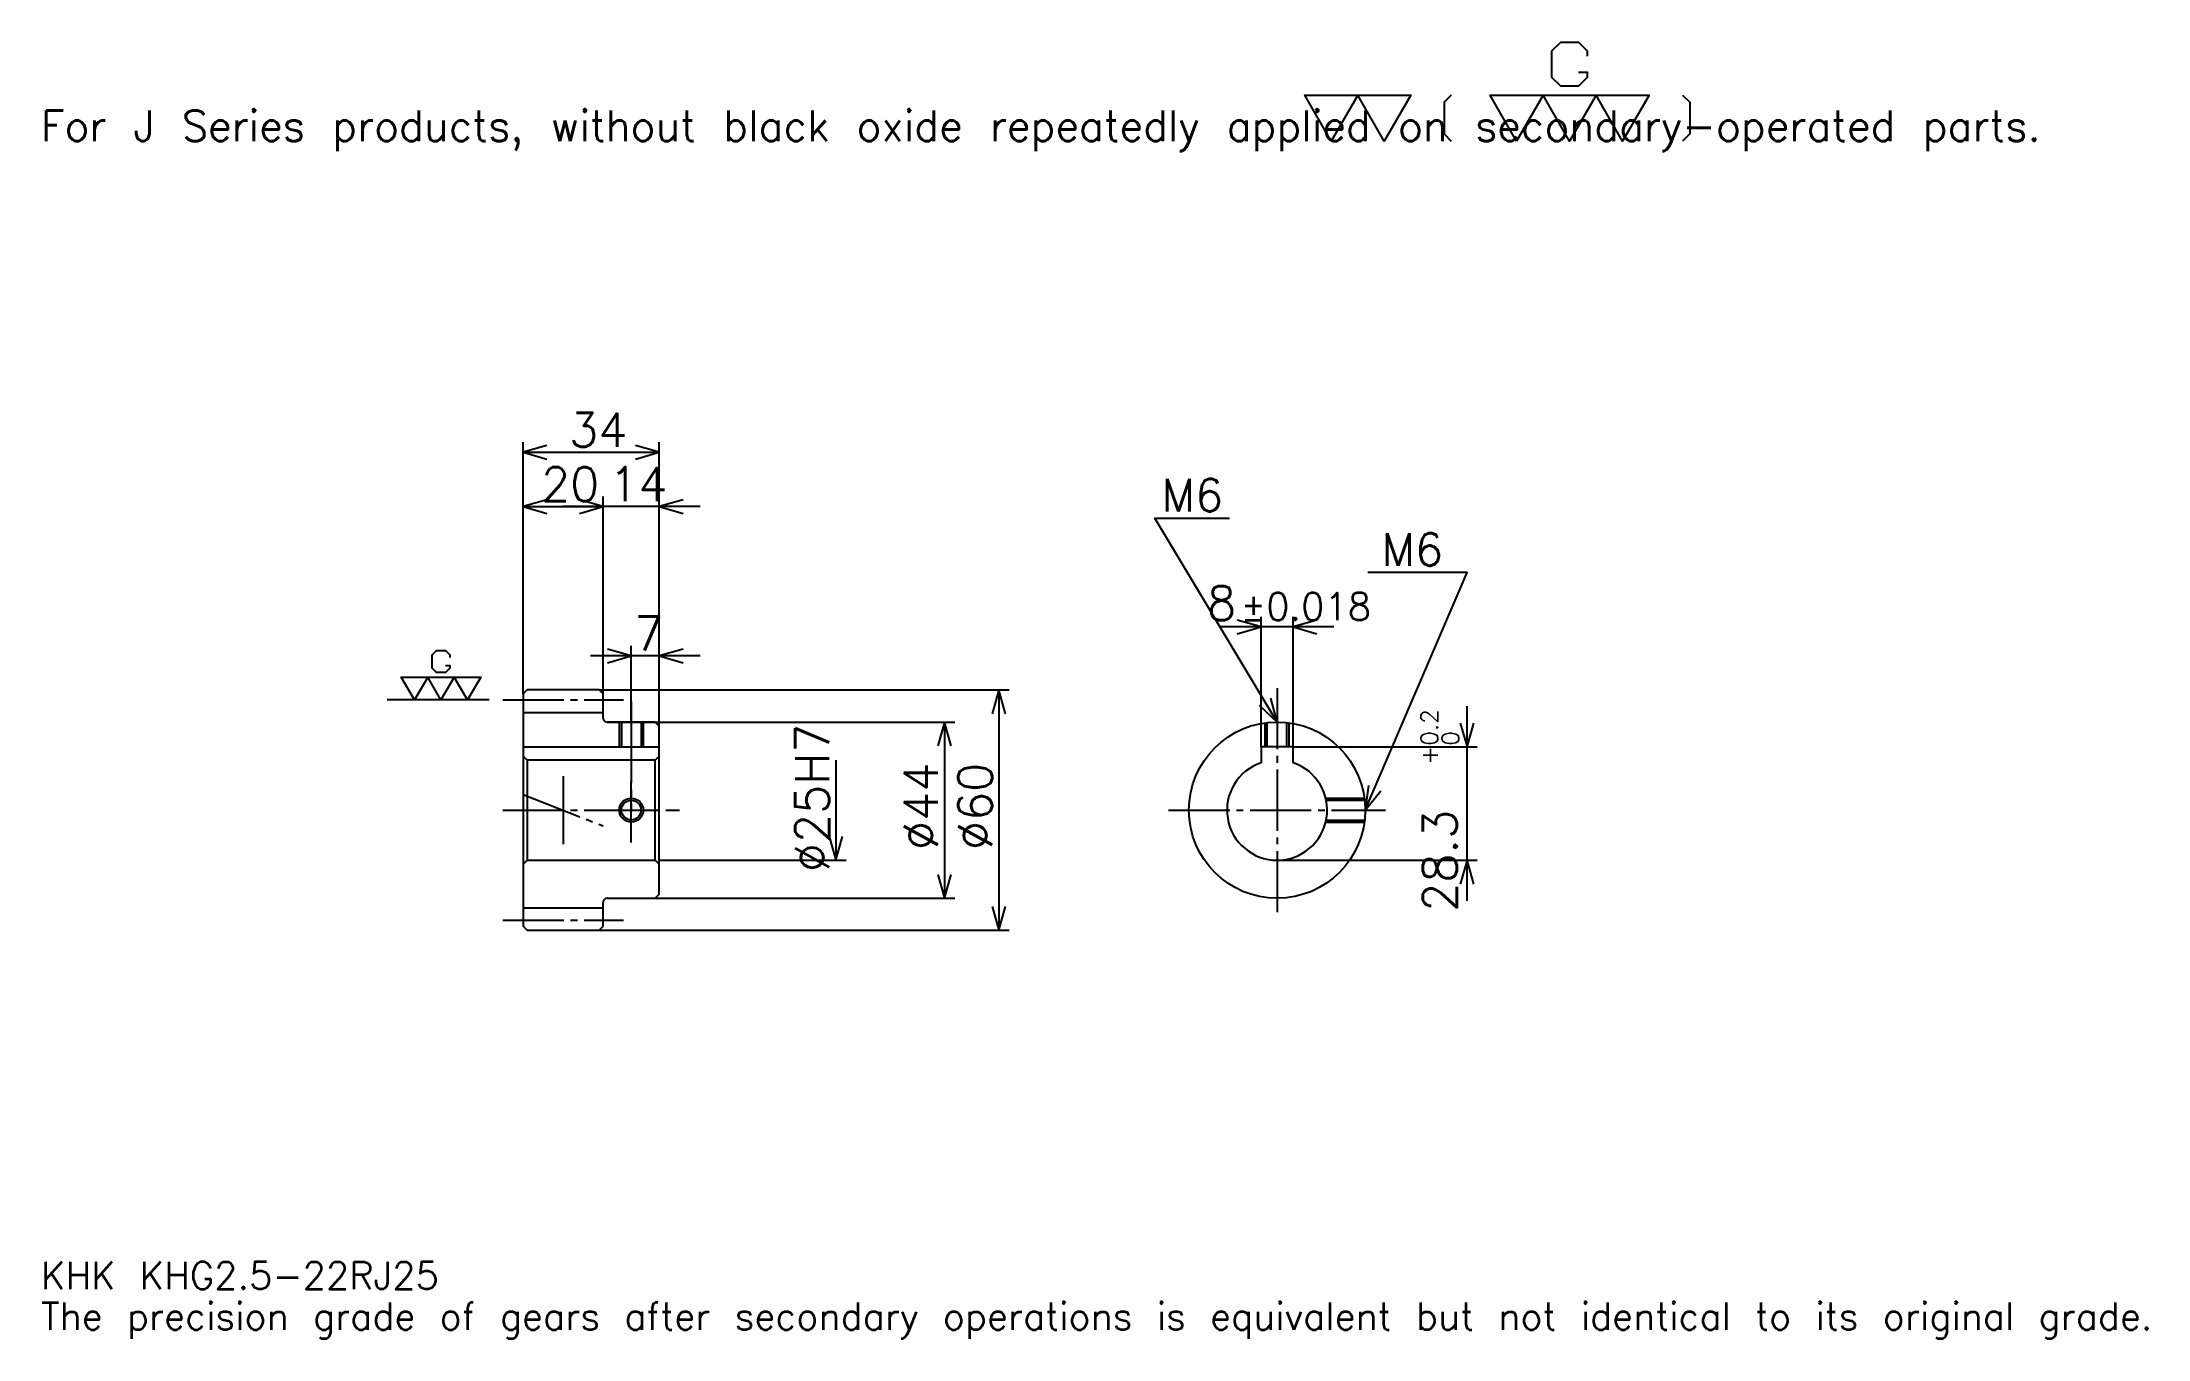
# Model space of a CAD drawing. Extents: x 17 to 543, y 6 to 330.
import ezdxf

# ---------------------------------------------------------------- set-up
doc = ezdxf.new("R2010")
doc.units = 0
doc.linetypes.add('DASHDOT', pattern=[20.347826, 15.26087, -1.695652, 1.695652, -1.695652])
doc.layers.get('0').update_dxf_attribs({"linetype": 'CONTINUOUS'})
doc.layers.add('DASHDOT', color=6, linetype='DASHDOT')
doc.styles.add('KANJI', font='TXT', dxfattribs={"bigfont": 'BIGFONT'})

msp = doc.modelspace()

# ---------------------------------------------------------------- linework, layer by layer
at = {"color": 5}
for p, q in [((137.347839, 168.195648), (137.347839, 230.086945)), ((137.347839, 227.543472), (171.347839, 227.543472)), ((171.347839, 168.195648), (171.347839, 230.086945)), ((157.347839, 168.195648), (157.347839, 216.521729)), ((137.347839, 213.978256), (157.347839, 213.978256)), ((181.521759, 213.978256), (147.17392, 213.978256)), ((321.608704, 153.995651), (321.608704, 186.478256)), ((329.608704, 153.995651), (329.608704, 186.478256)), ((164.347839, 168.195648), (164.347839, 179.217392)), ((339.782623, 183.934784), (311.434784, 183.934784)), ((181.521759, 176.673904), (154.17392, 176.673904)), ((137.347839, 167.195648), (137.347839, 168.195648)), ((156.347839, 168.195648), (171.347839, 168.195648)), ((157.347839, 167.195648), (157.347839, 168.195648)), ((164.347839, 160.195648), (164.347839, 168.195648)), ((164.347839, 160.195648), (164.347839, 168.195648)), ((171.347839, 168.195648), (258.67392, 168.195648)), ((171.347839, 159.195648), (171.347839, 168.195648)), ((256.130432, 168.195648), (256.130432, 108.195648)), ((373.043488, 115.521736), (373.043488, 164.169556)), ((158.347839, 160.195648), (171.347839, 160.195648)), ((171.347839, 160.195648), (245.108704, 160.195648)), ((242.565231, 160.195648), (242.565231, 116.195648)), ((329.608704, 153.995651), (375.586975, 153.995651)), ((215.434799, 150.695648), (215.434799, 125.695648)), ((171.347839, 125.695648), (217.978271, 125.695648)), ((325.608704, 125.695648), (375.586975, 125.695648)), ((158.347839, 116.195648), (171.347839, 116.195648)), ((171.347839, 116.195648), (245.108704, 116.195648)), ((156.347839, 108.195648), (171.347839, 108.195648)), ((171.347839, 108.195648), (258.67392, 108.195648))]:
    msp.add_line(p, q, dxfattribs=at)
at = {"color": 7}
for p, q in [((128.869583, 165.695648), (103.434799, 165.695648)), ((147.347839, 146.673904), (147.347839, 129.717392))]:
    msp.add_line(p, q, dxfattribs=at)
at = {"color": 4}
for p, q in [((137.347839, 162.570648), (157.347839, 162.570648)), ((137.347839, 153.995651), (171.347839, 153.995651)), ((138.347839, 150.695648), (138.347839, 125.695648)), ((170.347839, 150.695648), (171.347839, 151.695648)), ((170.347839, 125.695648), (171.347839, 124.695648)), ((137.347839, 113.820648), (157.347839, 113.820648))]:
    msp.add_line(p, q, dxfattribs=at)
at = {"color": 7}
for points in [[(400.852173, 322.411285), (403.056519, 322.411285), (403.056519, 321.088684), (400.852173, 318.884338), (396.443481, 318.884338), (394.239136, 321.088684), (394.239136, 327.701721), (396.443481, 329.906067), (400.852173, 329.906067), (403.056519, 327.701721), (403.056519, 326.37912)], [(339.130432, 305.217377), (332.517395, 316.679993), (358.969574, 316.679993), (352.356506, 305.217377), (345.743469, 316.679993), (339.130432, 305.217377)], [(369.109558, 316.679993), (367.346069, 314.916504), (367.346069, 306.980865), (369.109558, 305.217377)], [(385.421722, 305.217377), (378.808685, 316.679993), (418.486938, 316.679993), (411.873901, 305.217377), (405.260864, 316.679993), (398.647827, 305.217377), (392.03479, 316.679993), (385.421722, 305.217377)], [(426.863464, 316.679993), (428.626953, 314.916504), (428.626953, 306.980865), (426.863464, 305.217377)], [(117.932625, 174.292603), (119.034798, 174.292603), (119.034798, 173.631302), (117.932625, 172.529129), (115.728271, 172.529129), (114.626099, 173.631302), (114.626099, 176.93782), (115.728271, 178.039993), (117.932625, 178.039993), (119.034798, 176.93782), (119.034798, 176.27652)], [(110.217407, 165.695648), (106.910881, 171.426956), (126.750015, 171.426956), (123.443489, 165.695648), (120.136971, 171.426956), (116.830444, 165.695648), (113.523926, 171.426956), (110.217407, 165.695648)]]:
    msp.add_lwpolyline(points, dxfattribs=at)
at = {"color": 5}
for points in [[(143.282623, 229.239136), (137.347839, 227.543472), (143.282623, 225.847809)], [(165.413055, 225.847809), (171.347839, 227.543472), (165.413055, 229.239136)], [(143.282623, 215.67392), (137.347839, 213.978256), (143.282623, 212.282593)], [(151.413055, 212.282593), (157.347839, 213.978256), (151.413055, 215.67392)], [(151.413055, 212.282593), (157.347839, 213.978256), (151.413055, 215.67392)], [(177.282623, 215.67392), (171.347839, 213.978256), (177.282623, 212.282593)], [(325.608704, 160.195648), (295.086975, 211.065216), (313.739136, 211.065216)], [(347.608704, 138.195648), (373.043488, 197.5), (348.286957, 197.5)], [(315.67392, 182.239136), (321.608704, 183.934784), (315.67392, 185.630432)], [(335.543488, 185.630432), (329.608704, 183.934784), (335.543488, 182.239136)], [(158.413055, 174.978256), (164.347839, 176.673904), (158.413055, 178.369568)], [(177.282623, 178.369568), (171.347839, 176.673904), (177.282623, 174.978256)], [(257.826111, 162.260864), (256.130432, 168.195648), (254.434784, 162.260864)], [(321.101257, 164.412277), (325.608704, 160.195648), (324.009277, 166.157089)], [(244.260895, 154.260864), (242.565231, 160.195648), (240.869568, 154.260864)], [(371.347839, 159.930435), (373.043488, 153.995651), (374.739136, 159.930435)], [(348.389587, 144.318314), (347.608704, 138.195648), (351.506348, 142.981583)], [(213.739136, 131.630432), (215.434799, 125.695648), (217.130463, 131.630432)], [(240.869568, 122.130432), (242.565231, 116.195648), (244.260895, 122.130432)], [(374.739136, 119.760864), (373.043488, 125.695648), (371.347839, 119.760864)], [(254.434784, 114.130432), (256.130432, 108.195648), (257.826111, 114.130432)]]:
    msp.add_lwpolyline(points, dxfattribs=at)
at = {"color": 4}
for points in [[(157.347839, 161.195648), (157.347839, 167.195648), (156.347839, 168.195648), (138.347839, 168.195648), (137.347839, 167.195648), (137.347839, 124.695648)], [(158.347839, 116.195648), (170.347839, 116.195648), (171.347839, 117.195648), (171.347839, 159.195648), (170.347839, 160.195648), (158.347839, 160.195648)], [(161.347839, 160.195648), (161.347839, 153.995651)], [(161.887848, 160.195648), (161.887848, 153.995651)], [(166.807831, 160.195648), (166.807831, 153.995651)], [(167.347839, 160.195648), (167.347839, 153.995651)], [(322.608704, 153.995651), (322.608704, 159.990143)], [(323.148682, 153.995651), (323.148682, 160.057678)], [(328.068726, 153.995651), (328.068726, 160.057678)], [(328.608704, 153.995651), (328.608704, 159.990143)], [(329.608704, 150.038361), (329.608704, 153.995651), (321.608704, 153.995651), (321.608704, 150.038361)], [(137.347839, 124.695648), (138.347839, 125.695648), (170.347839, 125.695648), (170.347839, 150.695648), (138.347839, 150.695648), (137.347839, 151.695648)], [(337.743347, 141.195648), (347.403198, 141.195648)], [(337.864258, 140.655655), (347.470734, 140.655655)], [(337.743347, 135.195648), (347.403198, 135.195648)], [(337.864258, 135.735641), (347.470734, 135.735641)], [(137.347839, 124.695648), (137.347839, 109.195648), (138.347839, 108.195648), (156.347839, 108.195648), (157.347839, 109.195648), (157.347839, 115.195648)]]:
    msp.add_lwpolyline(points, dxfattribs=at)
for centre, radius in [((325.608704, 138.195648), 22), ((164.347839, 138.195648), 2.46)]:
    msp.add_circle(centre, radius, dxfattribs=at)
at = {"color": 7}
msp.add_circle((164.347839, 138.195648), 3, dxfattribs=at)
at = {"color": 4}
for centre, radius, start, end in [((158.347839, 161.195648), 1, 180, 270), ((325.608704, 138.195648), 12.5, 108.66292518, 71.33707482), ((158.347839, 115.195648), 1, 90, 180)]:
    msp.add_arc(centre, radius, start, end, dxfattribs=at)
at = {"layer": 'DASHDOT', "color": 7}
for p, q in [((325.608704, 168.673904), (325.608704, 111.108688)), ((132.26088, 165.695648), (162.434799, 165.695648)), ((164.347839, 160.195648), (164.347839, 138.195648)), ((137.347839, 142.13475), (157.347839, 134.256546)), ((132.26088, 138.195648), (176.434799, 138.195648)), ((298.521759, 138.195648), (352.695679, 138.195648)), ((132.26088, 110.695648), (162.434799, 110.695648))]:
    msp.add_line(p, q, dxfattribs=at)
for points in [[(164.347839, 165.282608), (164.347839, 148.908691)], [(164.347839, 130.108688), (164.347839, 146.282608)], [(156.26088, 138.195648), (172.434799, 138.195648)]]:
    msp.add_lwpolyline(points, dxfattribs=at)

# ---------------------------------------------------------------- texts
at = {"color": 7, "style": 'KANJI'}
for s, height, p in [('For J Series products, without black oxide repeatedly applied on secondary-operated parts.', 7.630435, (16.956522, 305.217377)), ('34', 8.478261, (148.836975, 228.899994)), ('20', 8.478261, (141.836975, 215.334778)), ('14', 8.478261, (158.836975, 215.334778)), ('M6', 8.139131, (296.782623, 212.760864)), ('M6', 8.139131, (351.678284, 199.195648)), ('8', 8.478261, (308.10791, 185.630432)), ('%%p0.018', 6.782609, (316.500336, 185.630432)), ('7', 8.478261, (165.092407, 178.030426)), ('KHK KHG2.5-22RJ25', 6.782609, (16.956522, 18.652174)), ('The precision grade of gears after secondary operations is equivalent but not identical to its original grade.', 6.782609, (16.956522, 8.478261))]:
    msp.add_text(s, height=height, dxfattribs=at).set_placement(p)
for s, height, p in [('%%c25H7', 8.478261, (213.739136, 122.722824)), ('0.2', 4.23913, (365.752197, 154.286179)), ('+', 4.23913, (365.752197, 149.538361)), ('0', 4.23913, (371.008698, 154.286179)), ('%%c44', 8.478261, (240.869568, 128.233688)), ('%%c60', 8.478261, (254.434784, 128.233688)), ('28.3', 8.478261, (370.5, 112.841087))]:
    msp.add_text(s, height=height, rotation=90, dxfattribs=at).set_placement(p)

doc.saveas('drawing.dxf')
